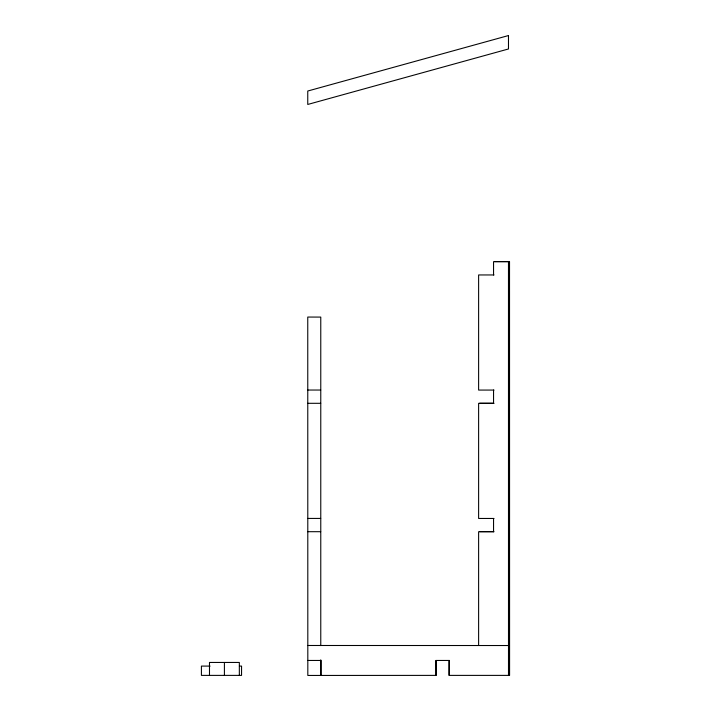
<?xml version="1.0" encoding="UTF-8"?>
<svg xmlns="http://www.w3.org/2000/svg" width="711" height="711" viewBox="0 0 711 711"><rect width="100%" height="100%" fill="white"/><g stroke="black" fill="none" stroke-linecap="round" stroke-linejoin="round"><path stroke-width="1.07" d="M494.598 261.577L509.529 261.577L509.583 675.388L449.156 675.388L449.201 660.457M508.898 261.675L508.872 675.388L508.934 261.675L493.55 261.675L493.55 274.953M494.012 274.953L478.619 274.953L478.619 390.072L494.012 390.072M307.756 390.037L320.697 390.037M479.667 403.244L493.532 403.244M307.756 403.306L320.697 403.306M494.012 403.341L478.619 403.341L478.619 518.461L494.012 518.461M307.756 518.426L320.697 518.426M479.667 531.632L493.532 531.632M307.756 531.695L320.697 531.695M494.012 531.73L478.619 531.73L478.619 645.526M307.756 645.49L508.498 645.526M307.783 660.457L321.052 660.457L321.052 675.388M210.092 666.091L201.417 666.091L201.417 675.388L241.553 675.388L241.553 666.091L239.385 666.091M508.481 261.675L508.498 675.388M493.55 390.072L493.55 403.341M493.55 518.461L493.55 531.73M449.441 675.388L449.441 660.457L435.887 660.457L435.95 675.388M449.219 660.457L449.219 675.388M436.172 660.457L436.172 675.388L307.819 675.45L307.756 317.053L320.768 317.088L320.768 645.588M320.768 659.906L320.759 675.45M239.34 675.388L239.34 662.448L209.487 662.448L209.487 675.388M224.409 662.448L224.409 675.388M508.481 35.55L307.756 91.026L307.756 104.455L508.481 48.97L508.481 35.55"/></g></svg>
